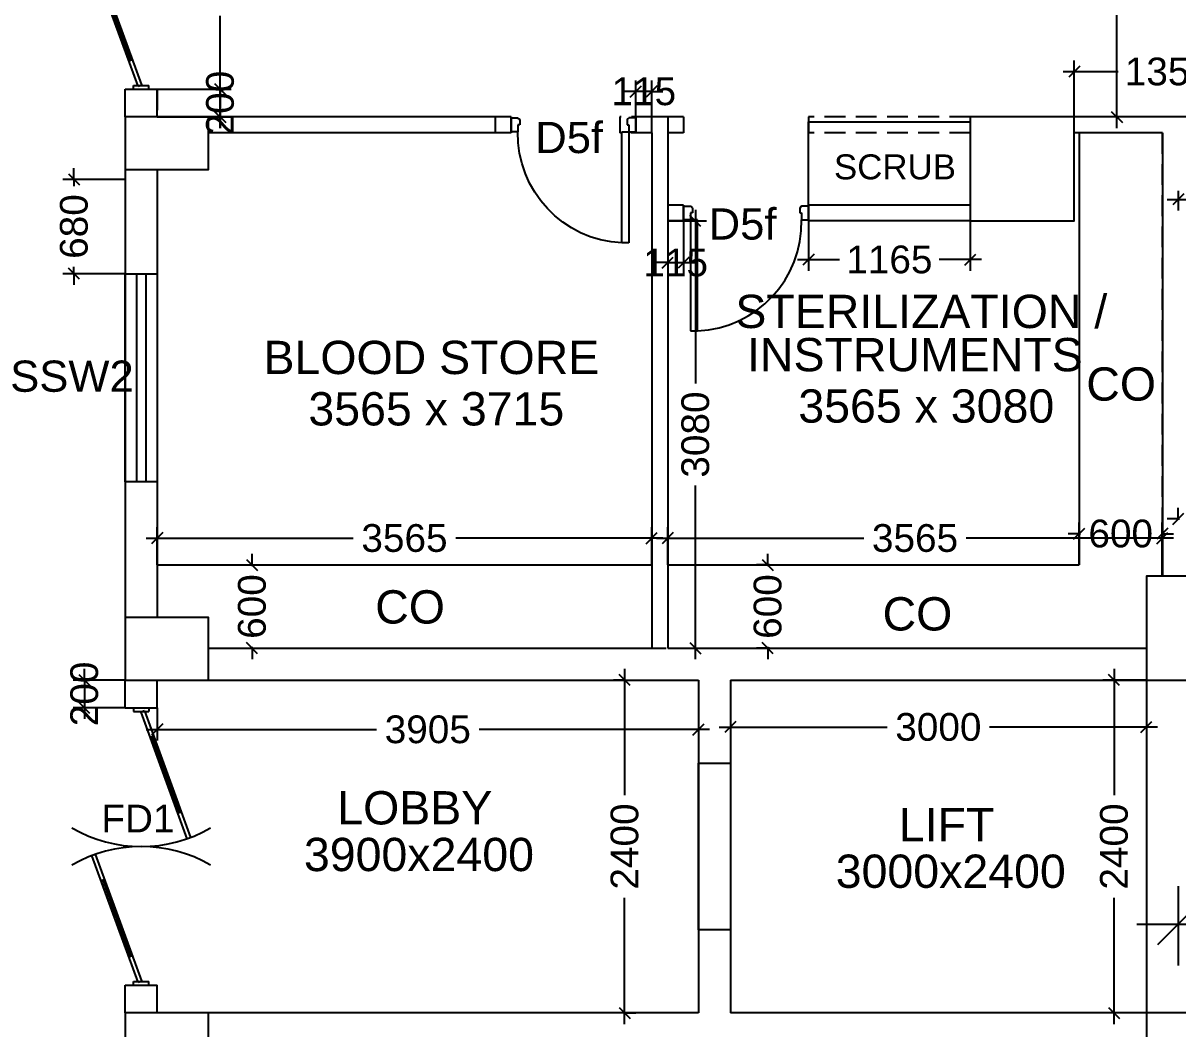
# Model space of a CAD drawing. Extents: x 6345096 to 6738923, y -6490958 to -6305885.
# Drawn here: x 6610143 to 6618471, y -6354056 to -6346804 of the extents above; entities that cross this region are included whole.
import ezdxf
from ezdxf.enums import TextEntityAlignment as Align

# ---------------------------------------------------------------- set-up
doc = ezdxf.new("R2010")
doc.units = 0
doc.header["$LTSCALE"] = 600
doc.header["$MEASUREMENT"] = 0
doc.header["$PDMODE"] = 35
doc.linetypes.add('HIDDEN', pattern=[0.375, 0.25, -0.125])
doc.layers.get('0').update_dxf_attribs({"linetype": 'CONTINUOUS'})
doc.layers.get('Defpoints').update_dxf_attribs({"linetype": 'CONTINUOUS'})
for name, color, linetype in [('8', 8, 'CONTINUOUS'), ('Counter', 7, 'CONTINUOUS'), ('DIMEN', 5, 'CONTINUOUS'), ('DOOR', 32, 'CONTINUOUS'), ('Fire Door', 10, 'CONTINUOUS'), ('FURN', 32, 'CONTINUOUS'), ('HS', 251, 'CONTINUOUS'), ('joinery', 7, 'CONTINUOUS'), ('LA-column', 3, 'CONTINUOUS'), ('Room Dim', 1, 'CONTINUOUS'), ('Shleves', 7, 'CONTINUOUS'), ('TEXT', 6, 'CONTINUOUS'), ('Walls', 7, 'CONTINUOUS'), ('WIN', 151, 'CONTINUOUS'), ('Working Dim', 5, 'CONTINUOUS')]:
    doc.layers.add(name, color=color, linetype=linetype)
doc.styles.add('ari', font='arial.ttf')
doc.styles.add('ARIAL', font='arial.ttf')
doc.styles.get("Standard").update_dxf_attribs({"font": 'romans.shx'})
doc.dimstyles.new('int. dim', dxfattribs={"dimtxt": 200, "dimasz": 80, "dimexe": 80, "dimexo": 0, "dimgap": 70, "dimtad": 0, "dimdec": 0, "dimzin": 12, "dimdsep": 46, "dimtxsty": 'ari', "dimblk": 'OBLIQUE', "dimcen": 2, "dimdle": 80, "dimclrd": 256, "dimclre": 256, "dimclrt": 6, "dimadec": 0, "dimazin": 0, "dimtfac": 1, "dimtdec": 0, "dimtix": 1, "dimtmove": 2, "dimatfit": 3, "dimfxl": 1, "dimtolj": 1, "dimtzin": 0, "dimlwd": -1, "dimlwe": -1, "dimarcsym": 0})
doc.dimstyles.new('STANDARD$0', dxfattribs={"dimscale": 0, "dimtxt": 150, "dimasz": 125, "dimexe": 0.75, "dimexo": 1, "dimgap": 25, "dimtad": 1, "dimdec": 0, "dimdsep": 46, "dimtxsty": 'Standard', "dimblk1": 'DOT', "dimblk2": 'DOT', "dimsah": 1, "dimcen": 2.5, "dimclrd": 1, "dimclre": 1, "dimclrt": 3, "dimadec": 0, "dimazin": 0, "dimtfac": 1, "dimtdec": 0, "dimtmove": 0, "dimatfit": 3, "dimldrblk": 'DOT', "dimfxl": 1, "dimtolj": 1, "dimtzin": 0, "dimarcsym": 0})

# ---------------------------------------------------------------- blocks, each defined once
blk = doc.blocks.new('A$C15456D16')
at = {"layer": 'Fire Door'}
for p, q in [((978.6, 22.6), (65.1, 355.1)), ((978.6, 22.6), (65.1, 355.1)), ((978.7, 22.6), (65.1, 355.1)), ((969.1, -3.6), (55.6, 329)), ((969.1, -3.6), (55.6, 329)), ((969.2, -3.6), (55.6, 329)), ((247.8, 288.6), (238.3, 262.5)), ((247.8, 288.6), (238.3, 262.5)), ((247.8, 288.6), (238.3, 262.5)), ((791.2, 76), (243, 275.5)), ((791.2, 76), (243, 275.5)), ((791.2, 76), (243, 275.5)), ((795.9, 89.1), (786.4, 63)), ((795.9, 89.1), (786.4, 63)), ((795.9, 89.1), (786.4, 63)), ((-1000, 55.6), (-972.2, 55.6)), ((-1000, -55.6), (-1000, 55.6)), ((-1000, 55.6), (-972.2, 55.6)), ((-1000, -55.6), (-1000, 55.6)), ((-1000, 55.6), (-972.2, 55.6)), ((-1000, -55.6), (-1000, 55.6)), ((-978.6, -22.6), (-969.1, 3.6)), ((-978.6, -22.6), (-969.1, 3.6)), ((-978.6, -22.6), (-969.1, 3.6)), ((-972.2, -55.6), (-972.2, 55.6)), ((-972.2, -55.6), (-972.2, 55.6)), ((-972.2, -55.6), (-972.2, 55.6)), ((-969.1, 3.6), (-55.6, -329)), ((-969.1, 3.6), (-55.6, -329)), ((-969.1, 3.6), (-55.5, -329)), ((978.6, 22.6), (969.1, -3.6)), ((978.6, 22.6), (969.1, -3.6)), ((978.7, 22.6), (969.2, -3.6)), ((1000, 55.6), (972.2, 55.6)), ((972.2, -55.6), (972.2, 55.6)), ((1000, 55.6), (972.2, 55.6)), ((972.2, -55.6), (972.2, 55.6)), ((1000, 55.6), (972.2, 55.6)), ((972.2, -55.6), (972.2, 55.6)), ((1000, -55.6), (1000, 55.6)), ((1000, -55.6), (1000, 55.6)), ((1000, -55.6), (1000, 55.6)), ((-1000, -55.6), (-972.2, -55.6)), ((-1000, -55.6), (-972.2, -55.6)), ((-1000, -55.6), (-972.2, -55.6)), ((-978.6, -22.6), (-65.1, -355.1)), ((-978.6, -22.6), (-65.1, -355.1)), ((-978.6, -22.6), (-65, -355.1)), ((-795.9, -89.1), (-786.4, -63)), ((-795.9, -89.1), (-786.4, -63)), ((-795.9, -89.1), (-786.4, -63)), ((-791.2, -76), (-243, -275.5)), ((-791.2, -76), (-243, -275.5)), ((-791.2, -76), (-243, -275.5)), ((1000, -55.6), (972.2, -55.6)), ((1000, -55.6), (972.2, -55.6)), ((1000, -55.6), (972.2, -55.6)), ((-238.3, -262.5), (-247.8, -288.6)), ((-238.3, -262.5), (-247.8, -288.6)), ((-238.3, -262.5), (-247.8, -288.6))]:
    blk.add_line(p, q, dxfattribs=at)
at = {"layer": 'Fire Door', "extrusion": (0, 0, -1)}
for centre, major_axis, start_param, end_param in [((-1000, 0), (-1000, 0.1), 2.617886, 3.665084), ((-1000, 0), (-1000, 0.1), 2.617886, 3.665084), ((-1000, 0), (-1000, 0.1), 2.617886, 3.665084), ((1000, 0), (1000, 0.1), 2.618102, 3.665299), ((1000, 0), (1000, 0.1), 2.618102, 3.665299), ((1000, 0), (1000, 0.1), 2.618102, 3.665299)]:
    blk.add_ellipse(centre, major_axis=major_axis, ratio=1, start_param=start_param, end_param=end_param, dxfattribs=at)
blk = doc.blocks.new('1000')
at = {"layer": 'DOOR'}
for p, q in [((0, -100), (0, 0)), ((0, 0), (49.7, 0)), ((49.7, 0), (49.7, -2.2)), ((63.2, -49.5), (49.7, -49.5)), ((49.7, -49.5), (49.7, -100)), ((63.2, -13.5), (61, -13.5)), ((63.2, -13.5), (63.2, -49.5)), ((836.8, -13.5), (836.8, -49.5)), ((836.8, -13.5), (839, -13.5)), ((836.8, -49.5), (850.3, -49.5)), ((850.3, 0), (850.3, -2.2)), ((900, 0), (850.3, 0)), ((850.3, -49.5), (850.3, -100)), ((900, -100), (900, 0)), ((49.7, -100), (0, -100)), ((49.7, -100), (49.7, -900.6)), ((100.2, -100), (49.7, -100)), ((100.2, -900.6), (100.2, -100)), ((850.3, -100), (900, -100)), ((49.7, -900.6), (100.2, -900.6))]:
    blk.add_line(p, q, dxfattribs=at)
for centre, major_axis, start_param, end_param in [((49.7, -13.5), (-7.95, 7.95), 3.926991, 5.497787), ((850.3, -13.5), (7.95, 7.95), 0.785398, 2.356194)]:
    blk.add_ellipse(centre, major_axis=major_axis, ratio=1, start_param=start_param, end_param=end_param, dxfattribs=at)
at = {"layer": 'DOOR', "color": 145}
blk.add_ellipse((64.3, -115.3), major_axis=(-519.7, 589.8), ratio=1, start_param=2.464943, end_param=4.009476, dxfattribs=at)
blk = doc.blocks.new('_Oblique')
at = {"color": 0, "linetype": 'ByBlock', "lineweight": -2}
blk.add_line((-0.5, -0.5), (0.5, 0.5), dxfattribs=at)
blk = doc.blocks.new('*D978')
at = {"layer": 'Defpoints', "color": 0, "transparency": 16777216}
for p in [(6618358.4, -6350485.1), (6617758.4, -6350710.4, 5.1), (6618358.4, -6350710.4, 5.1)]:
    blk.add_point(p, dxfattribs=at)
at = {"layer": 'Working Dim', "transparency": 16777216}
for p, q in [((6617758.4, -6350710.4), (6617758.4, -6350405.1)), ((6618358.4, -6350710.4), (6618358.4, -6350405.1)), ((6617758.4, -6350485.1), (6617678.4, -6350485.1)), ((6617758.4, -6350485.1), (6617767.3, -6350485.1)), ((6618358.4, -6350485.1), (6618349.6, -6350485.1)), ((6618358.4, -6350485.1), (6618438.4, -6350485.1))]:
    blk.add_line(p, q, dxfattribs=at)
at = {"layer": 'Working Dim', "transparency": 16777216, "xscale": 80, "yscale": 80, "zscale": 80}
blk.add_blockref('_Oblique', (6617758.4, -6350485.1), dxfattribs=at)
at = {"layer": 'Working Dim', "transparency": 16777216, "xscale": 80, "yscale": 80, "zscale": 80, "rotation": 180}
blk.add_blockref('_Oblique', (6618358.4, -6350485.1), dxfattribs=at)
at = {"layer": 'Working Dim', "color": 6, "transparency": 16777216, "insert": (6618058.4, -6350485.1), "char_height": 200, "attachment_point": 5, "style": 'ari'}
blk.add_mtext('\\A1;600', dxfattribs=at)
blk = doc.blocks.new('*D979')
at = {"layer": 'Defpoints', "color": 0, "transparency": 16777216}
for p in [(6614791.4, -6350517.6), (6614791.4, -6350710.4), (6618358.4, -6350790.5, 5.1)]:
    blk.add_point(p, dxfattribs=at)
at = {"layer": 'Working Dim', "transparency": 16777216}
for p, q in [((6614791.4, -6350710.4), (6614791.4, -6350437.6)), ((6618358.4, -6350790.5), (6618358.4, -6350437.6)), ((6614711.4, -6350517.6), (6616205.6, -6350517.6)), ((6618438.4, -6350517.6), (6616944.3, -6350517.6))]:
    blk.add_line(p, q, dxfattribs=at)
at = {"layer": 'Working Dim', "transparency": 16777216, "xscale": 80, "yscale": 80, "zscale": 80, "rotation": 180}
blk.add_blockref('_Oblique', (6614791.4, -6350517.6), dxfattribs=at)
at = {"layer": 'Working Dim', "transparency": 16777216, "xscale": 80, "yscale": 80, "zscale": 80}
blk.add_blockref('_Oblique', (6618358.4, -6350517.6), dxfattribs=at)
at = {"layer": 'Working Dim', "color": 6, "transparency": 16777216, "insert": (6616574.9, -6350517.6), "char_height": 200, "attachment_point": 5, "style": 'ari'}
blk.add_mtext('\\A1;3565', dxfattribs=at)
blk = doc.blocks.new('*D980')
at = {"layer": 'Defpoints', "color": 0, "transparency": 16777216}
for p in [(6614791.4, -6348230.5, 5.1), (6614791.4, -6351310.4, -2.3), (6614991.2, -6351310.4)]:
    blk.add_point(p, dxfattribs=at)
at = {"layer": 'Working Dim', "transparency": 16777216}
for p, q in [((6614991.2, -6348150.5), (6614991.2, -6349402.3)), ((6614791.4, -6348230.5), (6615071.2, -6348230.5)), ((6614991.2, -6351390.4), (6614991.2, -6350138.7)), ((6614791.4, -6351310.4), (6615071.2, -6351310.4))]:
    blk.add_line(p, q, dxfattribs=at)
at = {"layer": 'Working Dim', "transparency": 16777216, "xscale": 80, "yscale": 80, "zscale": 80}
for p, rotation in [((6614991.2, -6348230.5), 90), ((6614991.2, -6351310.4), 270)]:
    blk.add_blockref('_Oblique', p, dxfattribs=dict(at, rotation=rotation))
at = {"layer": 'Working Dim', "color": 6, "transparency": 16777216, "insert": (6614991.2, -6349770.5), "char_height": 200, "attachment_point": 5, "rotation": 90, "style": 'ari'}
blk.add_mtext('\\A1;3080', dxfattribs=at)
blk = doc.blocks.new('*D981')
at = {"layer": 'Defpoints', "color": 0, "transparency": 16777216}
for p in [(6614791.4, -6348230.5, 5.1), (6614906.4, -6348230.5), (6614906.4, -6348530.9)]:
    blk.add_point(p, dxfattribs=at)
at = {"layer": 'Working Dim', "transparency": 16777216}
for p, q in [((6614791.4, -6348230.5), (6614791.4, -6348610.9)), ((6614906.4, -6348230.5), (6614906.4, -6348610.9)), ((6614791.4, -6348530.9), (6614711.4, -6348530.9)), ((6614791.4, -6348530.9), (6614906.4, -6348530.9)), ((6614906.4, -6348530.9), (6614986.4, -6348530.9))]:
    blk.add_line(p, q, dxfattribs=at)
at = {"layer": 'Working Dim', "transparency": 16777216, "xscale": 80, "yscale": 80, "zscale": 80}
blk.add_blockref('_Oblique', (6614791.4, -6348530.9), dxfattribs=at)
at = {"layer": 'Working Dim', "transparency": 16777216, "xscale": 80, "yscale": 80, "zscale": 80, "rotation": 180}
blk.add_blockref('_Oblique', (6614906.4, -6348530.9), dxfattribs=at)
at = {"layer": 'Working Dim', "color": 6, "transparency": 16777216, "insert": (6614848.9, -6348530.9), "char_height": 200, "attachment_point": 5, "style": 'ari'}
blk.add_mtext('\\A1;115', dxfattribs=at)
blk = doc.blocks.new('*D982')
at = {"layer": 'Defpoints', "color": 0, "transparency": 16777216}
for p in [(6611640.5, -6350710.4, 5.1), (6611640.5, -6351310.4, 5.1), (6611793.6, -6351310.4)]:
    blk.add_point(p, dxfattribs=at)
at = {"layer": 'Working Dim', "transparency": 16777216}
for p, q in [((6611793.6, -6350710.4), (6611793.6, -6350630.4)), ((6611640.5, -6350710.4), (6611873.6, -6350710.4)), ((6611793.6, -6350710.4), (6611793.6, -6350719.3)), ((6611640.5, -6351310.4), (6611873.6, -6351310.4)), ((6611793.6, -6351310.4), (6611793.6, -6351301.6)), ((6611793.6, -6351310.4), (6611793.6, -6351390.4))]:
    blk.add_line(p, q, dxfattribs=at)
at = {"layer": 'Working Dim', "transparency": 16777216, "xscale": 80, "yscale": 80, "zscale": 80}
for p, rotation in [((6611793.6, -6350710.4), 270), ((6611793.6, -6351310.4), 90)]:
    blk.add_blockref('_Oblique', p, dxfattribs=dict(at, rotation=rotation))
at = {"layer": 'Working Dim', "color": 6, "transparency": 16777216, "insert": (6611793.6, -6351010.4), "char_height": 200, "attachment_point": 5, "rotation": 90, "style": 'ari'}
blk.add_mtext('\\A1;600', dxfattribs=at)
blk = doc.blocks.new('*D983')
at = {"layer": 'Defpoints', "color": 0, "transparency": 16777216}
for p in [(6611109.4, -6350517.6), (6611109.4, -6350710.4, 5.1), (6614676.4, -6350710.4, 5.1)]:
    blk.add_point(p, dxfattribs=at)
at = {"layer": 'Working Dim', "transparency": 16777216}
for p, q in [((6611109.4, -6350710.4), (6611109.4, -6350437.6)), ((6614676.4, -6350710.4), (6614676.4, -6350437.6)), ((6611029.4, -6350517.6), (6612523.6, -6350517.6)), ((6614756.4, -6350517.6), (6613262.3, -6350517.6))]:
    blk.add_line(p, q, dxfattribs=at)
at = {"layer": 'Working Dim', "transparency": 16777216, "xscale": 80, "yscale": 80, "zscale": 80, "rotation": 180}
blk.add_blockref('_Oblique', (6611109.4, -6350517.6), dxfattribs=at)
at = {"layer": 'Working Dim', "transparency": 16777216, "xscale": 80, "yscale": 80, "zscale": 80}
blk.add_blockref('_Oblique', (6614676.4, -6350517.6), dxfattribs=at)
at = {"layer": 'Working Dim', "color": 6, "transparency": 16777216, "insert": (6612892.9, -6350517.6), "char_height": 200, "attachment_point": 5, "style": 'ari'}
blk.add_mtext('\\A1;3565', dxfattribs=at)
blk = doc.blocks.new('*D984')
at = {"layer": 'Defpoints', "color": 0, "transparency": 16777216}
for p in [(6614561.4, -6347297), (6614561.4, -6347595.4, 5.1), (6614676.4, -6347595.4, 5.1)]:
    blk.add_point(p, dxfattribs=at)
at = {"layer": 'Working Dim', "transparency": 16777216}
for p, q in [((6614561.4, -6347595.4), (6614561.4, -6347217)), ((6614676.4, -6347595.4), (6614676.4, -6347217)), ((6614561.4, -6347297), (6614481.4, -6347297)), ((6614676.4, -6347297), (6614561.4, -6347297)), ((6614676.4, -6347297), (6614756.4, -6347297))]:
    blk.add_line(p, q, dxfattribs=at)
at = {"layer": 'Working Dim', "transparency": 16777216, "xscale": 80, "yscale": 80, "zscale": 80}
blk.add_blockref('_Oblique', (6614561.4, -6347297), dxfattribs=at)
at = {"layer": 'Working Dim', "transparency": 16777216, "xscale": 80, "yscale": 80, "zscale": 80, "rotation": 180}
blk.add_blockref('_Oblique', (6614676.4, -6347297), dxfattribs=at)
at = {"layer": 'Working Dim', "color": 6, "transparency": 16777216, "insert": (6614618.9, -6347297), "char_height": 200, "attachment_point": 5, "style": 'ari'}
blk.add_mtext('\\A1;115', dxfattribs=at)
blk = doc.blocks.new('*D985')
at = {"layer": 'Defpoints', "color": 0, "transparency": 16777216}
for p in [(6611109.4, -6347280.4, 5.1), (6611109.4, -6347480.5, 5.1), (6611563.6, -6347480.5)]:
    blk.add_point(p, dxfattribs=at)
at = {"layer": 'Working Dim', "transparency": 16777216}
for p, q in [((6611563.6, -6347280.4), (6611563.6, -6347200.4)), ((6611109.4, -6347280.4), (6611643.6, -6347280.4)), ((6611563.6, -6347280.4), (6611563.6, -6347480.5)), ((6611109.4, -6347480.5), (6611643.6, -6347480.5)), ((6611563.6, -6347480.5), (6611563.6, -6347560.5))]:
    blk.add_line(p, q, dxfattribs=at)
at = {"layer": 'Working Dim', "transparency": 16777216, "xscale": 80, "yscale": 80, "zscale": 80}
for p, rotation in [((6611563.6, -6347280.4), 270), ((6611563.6, -6347480.5), 90)]:
    blk.add_blockref('_Oblique', p, dxfattribs=dict(at, rotation=rotation))
at = {"layer": 'Working Dim', "color": 6, "transparency": 16777216, "insert": (6611563.6, -6347380.5), "char_height": 200, "attachment_point": 5, "rotation": 90, "style": 'ari'}
blk.add_mtext('\\A1;200', dxfattribs=at)
blk = doc.blocks.new('*D986')
at = {"layer": 'Defpoints', "color": 0, "transparency": 16777216}
for p in [(6611109.4, -6345280.4, 5.1), (6611563.6, -6345280.4), (6611109.4, -6347480.5, 5.1)]:
    blk.add_point(p, dxfattribs=at)
at = {"layer": 'Working Dim', "transparency": 16777216}
for p, q in [((6611563.6, -6345200.4), (6611563.6, -6346010.5)), ((6611109.4, -6345280.4), (6611643.6, -6345280.4)), ((6611563.6, -6347560.5), (6611563.6, -6346750.5)), ((6611109.4, -6347480.5), (6611643.6, -6347480.5))]:
    blk.add_line(p, q, dxfattribs=at)
at = {"layer": 'Working Dim', "transparency": 16777216, "xscale": 80, "yscale": 80, "zscale": 80}
for p, rotation in [((6611563.6, -6345280.4), 90), ((6611563.6, -6347480.5), 270)]:
    blk.add_blockref('_Oblique', p, dxfattribs=dict(at, rotation=rotation))
at = {"layer": 'Working Dim', "color": 6, "transparency": 16777216, "insert": (6611563.6, -6346380.5), "char_height": 200, "attachment_point": 5, "rotation": 90, "style": 'ari'}
blk.add_mtext('\\A1;2200', dxfattribs=at)
blk = doc.blocks.new('*D988')
at = {"layer": 'Defpoints', "color": 0, "transparency": 16777216}
for p in [(6618030.6, -6345080.4, 5.1), (6618030.5, -6347480.4, 5.1), (6618030.5, -6347480.4)]:
    blk.add_point(p, dxfattribs=at)
at = {"layer": 'Working Dim', "transparency": 16777216}
for p, q in [((6618030.5, -6345000.4), (6618030.5, -6345910.4)), ((6618030.6, -6345080.4), (6617950.5, -6345080.4)), ((6618030.5, -6347560.4), (6618030.5, -6346650.4)), ((6618030.5, -6347480.4), (6617950.5, -6347480.4))]:
    blk.add_line(p, q, dxfattribs=at)
at = {"layer": 'Working Dim', "transparency": 16777216, "xscale": 80, "yscale": 80, "zscale": 80}
for p, rotation in [((6618030.5, -6345080.4), 90), ((6618030.5, -6347480.4), 270)]:
    blk.add_blockref('_Oblique', p, dxfattribs=dict(at, rotation=rotation))
at = {"layer": 'Working Dim', "color": 6, "transparency": 16777216, "insert": (6618030.5, -6346280.4), "char_height": 200, "attachment_point": 5, "rotation": 90, "style": 'ari'}
blk.add_mtext('\\A1;2400', dxfattribs=at)
blk = doc.blocks.new('*D1155')
at = {"layer": 'Defpoints', "color": 0, "transparency": 16777216}
for p in [(6610509.6, -6347930.5), (6610879.4, -6347930.5, 1), (6610879.4, -6348610.5)]:
    blk.add_point(p, dxfattribs=at)
at = {"layer": 'Working Dim', "transparency": 16777216}
for p, q in [((6610509.6, -6347930.5), (6610509.6, -6347850.5)), ((6610879.4, -6347930.5), (6610429.6, -6347930.5)), ((6610509.6, -6347930.5), (6610509.6, -6347979.4)), ((6610879.4, -6348610.5), (6610429.6, -6348610.5)), ((6610509.6, -6348610.5), (6610509.6, -6348561.7)), ((6610509.6, -6348610.5), (6610509.6, -6348690.5))]:
    blk.add_line(p, q, dxfattribs=at)
at = {"layer": 'Working Dim', "transparency": 16777216, "xscale": 80, "yscale": 80, "zscale": 80}
for p, rotation in [((6610509.6, -6347930.5), 270), ((6610509.6, -6348610.5), 90)]:
    blk.add_blockref('_Oblique', p, dxfattribs=dict(at, rotation=rotation))
at = {"layer": 'Working Dim', "color": 6, "transparency": 16777216, "insert": (6610509.6, -6348270.5), "char_height": 200, "attachment_point": 5, "rotation": 90, "style": 'ari'}
blk.add_mtext('\\A1;680', dxfattribs=at)
blk = doc.blocks.new('*D1156')
at = {"layer": 'Defpoints', "color": 0, "transparency": 16777216}
for p in [(6618473.4, -6350382.1, 5.1), (6619073.4, -6350377.7), (6619073.4, -6350382.1, 5.1)]:
    blk.add_point(p, dxfattribs=at)
at = {"layer": 'Working Dim', "transparency": 16777216}
for p, q in [((6618473.4, -6350382.1), (6618473.4, -6350297.7)), ((6619073.4, -6350382.1), (6619073.4, -6350297.7)), ((6618473.4, -6350377.7), (6618393.4, -6350377.7)), ((6618473.4, -6350377.7), (6618482.3, -6350377.7)), ((6619073.4, -6350377.7), (6619064.6, -6350377.7)), ((6619073.4, -6350377.7), (6619153.4, -6350377.7))]:
    blk.add_line(p, q, dxfattribs=at)
at = {"layer": 'Working Dim', "transparency": 16777216, "xscale": 80, "yscale": 80, "zscale": 80}
blk.add_blockref('_Oblique', (6618473.4, -6350377.7), dxfattribs=at)
at = {"layer": 'Working Dim', "transparency": 16777216, "xscale": 80, "yscale": 80, "zscale": 80, "rotation": 180}
blk.add_blockref('_Oblique', (6619073.4, -6350377.7), dxfattribs=at)
at = {"layer": 'Working Dim', "color": 6, "transparency": 16777216, "insert": (6618773.4, -6350377.7), "char_height": 200, "attachment_point": 5, "style": 'ari'}
blk.add_mtext('\\A1;600', dxfattribs=at)
blk = doc.blocks.new('*D1168')
at = {"layer": 'Defpoints', "color": 0, "transparency": 16777216}
for p in [(6615243.3, -6351540.5, 5.1), (6618243.4, -6351540.5, 5.1), (6618243.4, -6351879.6)]:
    blk.add_point(p, dxfattribs=at)
at = {"layer": 'Working Dim', "transparency": 16777216}
for p, q in [((6615243.3, -6351540.5), (6615243.3, -6351959.6)), ((6618243.4, -6351540.5), (6618243.4, -6351959.6)), ((6615163.3, -6351879.6), (6616375.1, -6351879.6)), ((6618323.4, -6351879.6), (6617111.5, -6351879.6))]:
    blk.add_line(p, q, dxfattribs=at)
at = {"layer": 'Working Dim', "transparency": 16777216, "xscale": 80, "yscale": 80, "zscale": 80, "rotation": 180}
blk.add_blockref('_Oblique', (6615243.3, -6351879.6), dxfattribs=at)
at = {"layer": 'Working Dim', "transparency": 16777216, "xscale": 80, "yscale": 80, "zscale": 80}
blk.add_blockref('_Oblique', (6618243.4, -6351879.6), dxfattribs=at)
at = {"layer": 'Working Dim', "color": 6, "transparency": 16777216, "insert": (6616743.3, -6351879.6), "char_height": 200, "attachment_point": 5, "style": 'ari'}
blk.add_mtext('\\A1;3000', dxfattribs=at)
blk = doc.blocks.new('*D1169')
at = {"layer": 'Defpoints', "color": 0, "transparency": 16777216}
for p in [(6618243.4, -6351540.5, 14.8), (6618010.3, -6353940.5), (6618243.4, -6353940.5, 14.8)]:
    blk.add_point(p, dxfattribs=at)
at = {"layer": 'Working Dim', "transparency": 16777216}
for p, q in [((6618243.4, -6351540.5), (6617930.3, -6351540.5)), ((6618010.3, -6351460.5), (6618010.3, -6352370.5)), ((6618010.3, -6354020.5), (6618010.3, -6353110.5)), ((6618243.4, -6353940.5), (6617930.3, -6353940.5))]:
    blk.add_line(p, q, dxfattribs=at)
at = {"layer": 'Working Dim', "transparency": 16777216, "xscale": 80, "yscale": 80, "zscale": 80}
for p, rotation in [((6618010.3, -6351540.5), 90), ((6618010.3, -6353940.5), 270)]:
    blk.add_blockref('_Oblique', p, dxfattribs=dict(at, rotation=rotation))
at = {"layer": 'Working Dim', "color": 6, "transparency": 16777216, "insert": (6618010.3, -6352740.5), "char_height": 200, "attachment_point": 5, "rotation": 90, "style": 'ari'}
blk.add_mtext('\\A1;2400', dxfattribs=at)
blk = doc.blocks.new('*D1170')
at = {"layer": 'Defpoints', "color": 0, "transparency": 16777216}
for p in [(6611109.3, -6351740.5, 5.1), (6615013.3, -6351740.5, 5.1), (6615013.3, -6351896.9)]:
    blk.add_point(p, dxfattribs=at)
at = {"layer": 'Working Dim', "transparency": 16777216}
for p, q in [((6611109.3, -6351740.5), (6611109.3, -6351976.9)), ((6615013.3, -6351740.5), (6615013.3, -6351976.9)), ((6611029.3, -6351896.9), (6612691.9, -6351896.9)), ((6615093.3, -6351896.9), (6613430.6, -6351896.9))]:
    blk.add_line(p, q, dxfattribs=at)
at = {"layer": 'Working Dim', "transparency": 16777216, "xscale": 80, "yscale": 80, "zscale": 80, "rotation": 180}
blk.add_blockref('_Oblique', (6611109.3, -6351896.9), dxfattribs=at)
at = {"layer": 'Working Dim', "transparency": 16777216, "xscale": 80, "yscale": 80, "zscale": 80}
blk.add_blockref('_Oblique', (6615013.3, -6351896.9), dxfattribs=at)
at = {"layer": 'Working Dim', "color": 6, "transparency": 16777216, "insert": (6613061.3, -6351896.9), "char_height": 200, "attachment_point": 5, "style": 'ari'}
blk.add_mtext('\\A1;3905', dxfattribs=at)
blk = doc.blocks.new('*D1171')
at = {"layer": 'Defpoints', "color": 0, "transparency": 16777216}
for p in [(6614480.8, -6351540.5, 5.1), (6614480.8, -6351540.5), (6614480.8, -6353940.5, 4.1)]:
    blk.add_point(p, dxfattribs=at)
at = {"layer": 'Working Dim', "transparency": 16777216}
for p, q in [((6614480.8, -6351540.5), (6614400.8, -6351540.5)), ((6614480.8, -6351460.5), (6614480.8, -6352370.5)), ((6614480.8, -6354020.5), (6614480.8, -6353110.5)), ((6614480.8, -6353940.5), (6614560.8, -6353940.5))]:
    blk.add_line(p, q, dxfattribs=at)
at = {"layer": 'Working Dim', "transparency": 16777216, "xscale": 80, "yscale": 80, "zscale": 80}
for p, rotation in [((6614480.8, -6351540.5), 90), ((6614480.8, -6353940.5), 270)]:
    blk.add_blockref('_Oblique', p, dxfattribs=dict(at, rotation=rotation))
at = {"layer": 'Working Dim', "color": 6, "transparency": 16777216, "insert": (6614480.8, -6352740.5), "char_height": 200, "attachment_point": 5, "rotation": 90, "style": 'ari'}
blk.add_mtext('\\A1;2400', dxfattribs=at)
blk = doc.blocks.new('*D1172')
at = {"layer": 'Defpoints', "color": 0, "transparency": 16777216}
for p in [(6610879.4, -6351540.5, 5.1), (6610584.5, -6351740.5), (6610879.4, -6351740.5, 5.1)]:
    blk.add_point(p, dxfattribs=at)
at = {"layer": 'Working Dim', "transparency": 16777216}
for p, q in [((6610879.4, -6351540.5), (6610504.5, -6351540.5)), ((6610584.5, -6351540.5), (6610584.5, -6351460.5)), ((6610584.5, -6351540.5), (6610584.5, -6351740.5)), ((6610879.4, -6351740.5), (6610504.5, -6351740.5)), ((6610584.5, -6351740.5), (6610584.5, -6351820.5))]:
    blk.add_line(p, q, dxfattribs=at)
at = {"layer": 'Working Dim', "transparency": 16777216, "xscale": 80, "yscale": 80, "zscale": 80}
for p, rotation in [((6610584.5, -6351540.5), 270), ((6610584.5, -6351740.5), 90)]:
    blk.add_blockref('_Oblique', p, dxfattribs=dict(at, rotation=rotation))
at = {"layer": 'Working Dim', "color": 6, "transparency": 16777216, "insert": (6610584.5, -6351640.5), "char_height": 200, "attachment_point": 5, "rotation": 90, "style": 'ari'}
blk.add_mtext('\\A1;200', dxfattribs=at)
blk = doc.blocks.new('*D1287')
at = {"layer": 'Defpoints', "color": 0, "transparency": 16777216}
for p in [(6618473.4, -6353026.1), (6635691.9, -6352960.9), (6635691.9, -6353299.4)]:
    blk.add_point(p, dxfattribs=at)
at = {"layer": 'DIMEN', "color": 8, "transparency": 16777216}
for p, q in [((6618473.4, -6353026.1), (6618473.4, -6353599.4)), ((6635691.9, -6352960.9), (6635691.9, -6353599.4)), ((6618173.4, -6353299.4), (6625977.3, -6353299.4)), ((6635991.9, -6353299.4), (6628188.1, -6353299.4))]:
    blk.add_line(p, q, dxfattribs=at)
at = {"layer": 'DIMEN', "color": 8, "transparency": 16777216, "xscale": 300, "yscale": 300, "zscale": 300, "rotation": 180}
blk.add_blockref('_Oblique', (6618473.4, -6353299.4), dxfattribs=at)
at = {"layer": 'DIMEN', "color": 8, "transparency": 16777216, "xscale": 300, "yscale": 300, "zscale": 300}
blk.add_blockref('_Oblique', (6635691.9, -6353299.4), dxfattribs=at)
at = {"layer": 'DIMEN', "color": 7, "transparency": 16777216, "insert": (6627082.7, -6353299.4), "char_height": 500, "attachment_point": 5, "style": 'ari'}
blk.add_mtext('\\A1;17.22m', dxfattribs=at)
blk = doc.blocks.new('*D1400')
at = {"layer": 'Defpoints', "color": 0, "transparency": 16777216}
for p in [(6619073.4, -6347153.9), (6617723.4, -6347480.4), (6619073.4, -6347480.4, 5.1)]:
    blk.add_point(p, dxfattribs=at)
at = {"layer": 'Working Dim', "transparency": 16777216}
for p, q in [((6617723.4, -6347480.4), (6617723.4, -6347073.9)), ((6619073.4, -6347480.4), (6619073.4, -6347073.9)), ((6617643.4, -6347153.9), (6618039.6, -6347153.9)), ((6619153.4, -6347153.9), (6618757.3, -6347153.9))]:
    blk.add_line(p, q, dxfattribs=at)
at = {"layer": 'Working Dim', "transparency": 16777216, "xscale": 80, "yscale": 80, "zscale": 80, "rotation": 180}
blk.add_blockref('_Oblique', (6617723.4, -6347153.9), dxfattribs=at)
at = {"layer": 'Working Dim', "transparency": 16777216, "xscale": 80, "yscale": 80, "zscale": 80}
blk.add_blockref('_Oblique', (6619073.4, -6347153.9), dxfattribs=at)
at = {"layer": 'Working Dim', "color": 6, "transparency": 16777216, "insert": (6618398.4, -6347153.9), "char_height": 200, "attachment_point": 5, "style": 'ari'}
blk.add_mtext('\\A1;1350', dxfattribs=at)
blk = doc.blocks.new('*D2013')
at = {"layer": 'Defpoints', "color": 0, "transparency": 16777216}
for p in [(6618473.4, -6348012.6), (6621386.4, -6348012.6), (6621386.4, -6348075.1)]:
    blk.add_point(p, dxfattribs=at)
at = {"layer": 'Working Dim', "transparency": 16777216}
for p, q in [((6618473.4, -6348012.6), (6618473.4, -6348155.1)), ((6621386.4, -6348012.6), (6621386.4, -6348155.1)), ((6618393.4, -6348075.1), (6619559.5, -6348075.1)), ((6621466.4, -6348075.1), (6620300.2, -6348075.1))]:
    blk.add_line(p, q, dxfattribs=at)
at = {"layer": 'Working Dim', "transparency": 16777216, "xscale": 80, "yscale": 80, "zscale": 80, "rotation": 180}
blk.add_blockref('_Oblique', (6618473.4, -6348075.1), dxfattribs=at)
at = {"layer": 'Working Dim', "transparency": 16777216, "xscale": 80, "yscale": 80, "zscale": 80}
blk.add_blockref('_Oblique', (6621386.4, -6348075.1), dxfattribs=at)
at = {"layer": 'Working Dim', "color": 6, "transparency": 16777216, "insert": (6619929.9, -6348075.1), "char_height": 200, "attachment_point": 5, "style": 'ari'}
blk.add_mtext('\\A1;2913', dxfattribs=at)
blk = doc.blocks.new('*D2025')
at = {"layer": 'Defpoints', "color": 0, "transparency": 16777216}
for p in [(6615806.4, -6348230.6), (6616973.5, -6348230.6), (6615806.4, -6348509)]:
    blk.add_point(p, dxfattribs=at)
at = {"layer": 'Working Dim', "transparency": 16777216}
for p, q in [((6615806.4, -6348230.6), (6615806.4, -6348589)), ((6616973.5, -6348230.6), (6616973.5, -6348589)), ((6615726.4, -6348509), (6616030, -6348509)), ((6617053.5, -6348509), (6616750, -6348509))]:
    blk.add_line(p, q, dxfattribs=at)
at = {"layer": 'Working Dim', "transparency": 16777216, "xscale": 80, "yscale": 80, "zscale": 80, "rotation": 180}
blk.add_blockref('_Oblique', (6615806.4, -6348509), dxfattribs=at)
at = {"layer": 'Working Dim', "transparency": 16777216, "xscale": 80, "yscale": 80, "zscale": 80}
blk.add_blockref('_Oblique', (6616973.5, -6348509), dxfattribs=at)
at = {"layer": 'Working Dim', "color": 6, "transparency": 16777216, "insert": (6616390, -6348509), "char_height": 200, "attachment_point": 5, "style": 'ari'}
blk.add_mtext('\\A1;1165', dxfattribs=at)
blk = doc.blocks.new('*D2073')
at = {"layer": 'Defpoints', "color": 0, "transparency": 16777216}
for p in [(6615512.7, -6350710.4), (6615525.5, -6350710.4), (6615525.5, -6351310.4)]:
    blk.add_point(p, dxfattribs=at)
at = {"layer": 'Working Dim', "transparency": 16777216}
for p, q in [((6615512.7, -6350710.4), (6615512.7, -6350630.4)), ((6615525.5, -6350710.4), (6615432.7, -6350710.4)), ((6615512.7, -6350710.4), (6615512.7, -6350719.3)), ((6615525.5, -6351310.4), (6615432.7, -6351310.4)), ((6615512.7, -6351310.4), (6615512.7, -6351301.6)), ((6615512.7, -6351310.4), (6615512.7, -6351390.4))]:
    blk.add_line(p, q, dxfattribs=at)
at = {"layer": 'Working Dim', "transparency": 16777216, "xscale": 80, "yscale": 80, "zscale": 80}
for p, rotation in [((6615512.7, -6350710.4), 270), ((6615512.7, -6351310.4), 90)]:
    blk.add_blockref('_Oblique', p, dxfattribs=dict(at, rotation=rotation))
at = {"layer": 'Working Dim', "color": 6, "transparency": 16777216, "insert": (6615512.7, -6351010.4), "char_height": 200, "attachment_point": 5, "rotation": 90, "style": 'ari'}
blk.add_mtext('\\A1;600', dxfattribs=at)
blk = doc.blocks.new('A$C2CD672AE')
at = {"layer": 'Walls', "color": 8, "linetype": 'HIDDEN'}
for p, q in [((83227, 108943.3), (81159.9, 108943.3)), ((83227, 108943.3), (83227, 108828.4)), ((84587, 108943.4), (84127, 108943.4)), ((84127, 108943.4), (84127, 108828.4)), ((84587, 108943.4), (84587, 108828.4)), ((86654, 108943.4), (85487, 108943.4)), ((85487, 108943.4), (85487, 108828.4)), ((90354.3, 108943.3), (87404, 108943.4)), ((83227, 108828.4), (81159.9, 108828.4)), ((84357, 108828.4), (84127, 108828.4)), ((84357, 108828.4), (84357, 105113.4)), ((84472, 108828.4), (84472, 105113.4)), ((84587, 108828.4), (84472, 108828.4)), ((86654, 108828.4), (85487, 108828.4)), ((88039.1, 108828.4), (87404.1, 108828.4)), ((88039, 108828.5), (88039, 105633.4)), ((80559.9, 108563.3), (80559.9, 105333.3)), ((80789.9, 108563.3), (80789.9, 105333.3)), ((81159.9, 105113.4), (87924, 105113.4)), ((80559.9, 104683.4), (80559.9, 104883.4)), ((80789.9, 104683.4), (80789.9, 104883.4)), ((81159.9, 104883.4), (84693.9, 104883.4)), ((84693.9, 104883.4), (84693.9, 102483.4)), ((84923.9, 104883.4), (87924, 104883.4)), ((84923.9, 104883.4), (84923.9, 102483.4)), ((87924, 104883.4), (87924, 102483.4)), ((80559.9, 104683.4), (80789.9, 104683.4)), ((80559.9, 102683.4), (80789.9, 102683.4)), ((80789.9, 102483.4), (80789.9, 102683.4)), ((84693.9, 102483.4), (81160, 102483.4, -8.7)), ((87924, 102483.4), (84923.9, 102483.4))]:
    blk.add_line(p, q, dxfattribs=at)
blk.add_lwpolyline([(80559.9, 108943.3), (80559.9, 109143.3), (80789.9, 109143.3), (80789.9, 108943.3)], dxfattribs=at)
at = {"layer": 'Walls', "color": 8, "linetype": 'HIDDEN', "flags": 128}
for points in [[(80559.9, 104683.4), (80559.9, 104883.4)], [(80789.9, 104683.4), (80789.9, 104883.4)], [(80559.9, 102483.3), (80559.9, 102683.4)], [(80789.9, 102483.4), (80789.9, 102683.4)]]:
    blk.add_lwpolyline(points, dxfattribs=at)

msp = doc.modelspace()

# ---------------------------------------------------------------- linework, layer by layer
at = {"layer": 'Counter', "linetype": 'Continuous'}
for p, q in [((6617758.441, -6347595.444, -12.768), (6617758.441, -6350710.431, -12.768)), ((6611109.441, -6350710.431, -12.768), (6614676.441, -6350710.431, -12.768)), ((6614791.441, -6350710.431, -12.768), (6617758.441, -6350710.431, -12.768))]:
    msp.add_line(p, q, dxfattribs=at)
at = {"layer": 'DOOR', "linetype": 'Continuous', "elevation": -9.817}
msp.add_lwpolyline([(6615243.441, -6352140.49), (6615243.441, -6353340.49), (6615013.441, -6353340.49), (6615013.441, -6352140.49)], close=True, dxfattribs=at)
at = {"layer": 'FURN', "elevation": -10.486}
msp.add_lwpolyline([(6615806.438, -6348115.558), (6615806.438, -6347515.558), (6616973.531, -6347515.558)], dxfattribs=at)
at = {"layer": 'LA-column', "color": 2}
for points, elevation in [([(6610879.353, -6347860.547), (6611479.353, -6347860.547), (6611479.353, -6347480.547), (6610879.353, -6347480.547)], -12.768), ([(6616973.353, -6348230.477), (6617723.353, -6348230.477), (6617723.353, -6347480.477), (6616973.353, -6347480.477)], 11176.851), ([(6618243.353, -6351540.579), (6618993.353, -6351540.579), (6618993.353, -6350790.579), (6618243.353, -6350790.579)], 5.131), ([(6610879.353, -6351540.537), (6611479.353, -6351540.537), (6611479.353, -6351090.537), (6610879.353, -6351090.537)], 5.131), ([(6610879.353, -6354540.538), (6611479.353, -6354540.538), (6611479.353, -6353940.538), (6610879.353, -6353940.538)], -8.668), ([(6618243.353, -6354540.569), (6618843.353, -6354540.569), (6618843.353, -6353940.569), (6618243.353, -6353940.569)], 5.131)]:
    msp.add_lwpolyline(points, close=True, dxfattribs=dict(at, elevation=elevation))
at = {"layer": 'Shleves'}
msp.add_line((6611109.441, -6350710.431, -12.768), (6614676.441, -6350710.431, -12.768), dxfattribs=at)
at = {"layer": 'Walls', "linetype": 'Continuous'}
for p, q in [((6610879.441, -6347280.431, -12.768), (6611109.441, -6347280.431, -12.768)), ((6610879.441, -6347480.547, -12.768), (6610879.441, -6347280.431, -12.768)), ((6611109.441, -6347480.547, -12.768), (6611109.441, -6347280.431, -12.768)), ((6613661.443, -6347480.502, -12.768), (6611479.441, -6347480.549, -12.768)), ((6613661.443, -6347480.502, -12.768), (6613661.443, -6347595.431, -12.768)), ((6614791.441, -6347480.478, -12.768), (6614561.443, -6347480.483, -12.768)), ((6614561.443, -6347480.483, -12.768), (6614561.443, -6347595.431, -12.768)), ((6614791.441, -6347480.478, -12.768), (6614791.441, -6351310.431, -12.768)), ((6620371.36, -6347480.485, -12.768), (6617723.441, -6347480.431, -12.768)), ((6613661.443, -6347595.431, -12.768), (6611479.441, -6347595.431, -12.768)), ((6614676.441, -6347595.431, -12.768), (6614561.443, -6347595.431, -12.768)), ((6614676.441, -6347595.431, -12.768), (6614676.441, -6351310.431, -12.768)), ((6618358.441, -6347595.444, -12.768), (6617723.441, -6347595.431, -12.768)), ((6618358.441, -6347595.444, -12.768), (6618358.441, -6350790.535, -12.768)), ((6610879.441, -6347930.493, -12.768), (6610879.535, -6351090.537, -10.372)), ((6611109.441, -6347930.493, -12.768), (6611109.441, -6351090.537, -12.768)), ((6614906.436, -6348115.553, -10.486), (6614791.438, -6348115.553, -10.486)), ((6614906.438, -6348115.577, -10.486), (6614906.438, -6348230.533, -10.486)), ((6616973.531, -6348115.533, -10.486), (6615806.438, -6348115.558, -10.486)), ((6615806.438, -6348115.558, -10.486), (6615806.438, -6348230.533, -10.486)), ((6614906.438, -6348230.533, -10.486), (6614791.441, -6348230.533, -10.486)), ((6616973.438, -6348230.533, -10.486), (6615806.438, -6348230.533, -10.486)), ((6611479.353, -6351310.431, -12.768), (6614676.441, -6351310.431, -12.768)), ((6614791.441, -6351310.431, -12.768), (6618243.531, -6351310.431, -12.768)), ((6611479.353, -6351540.49, -12.768), (6615013.441, -6351540.49, -12.768)), ((6615013.441, -6351540.49, -12.768), (6615013.441, -6353940.49, -12.768)), ((6615243.441, -6351540.49, -12.768), (6618243.531, -6351540.49, -12.768)), ((6615243.441, -6351540.49, -12.768), (6615243.441, -6353940.49, -12.768)), ((6615639.973, -6351540.431, -12.768), (6617793.441, -6351540.431, -12.768)), ((6618243.441, -6351540.49, -12.768), (6618243.441, -6353940.49, -12.768)), ((6615013.441, -6353940.49, -12.768), (6611479.531, -6353940.49, -12.768)), ((6618243.441, -6353940.49, -12.768), (6615243.441, -6353940.49, -12.768))]:
    msp.add_line(p, q, dxfattribs=at)
at = {"layer": 'Walls'}
for p, q in [((6610879.441, -6351740.49, -12.768), (6610879.441, -6351540.569, -12.768)), ((6611109.441, -6351740.49, -12.768), (6611109.441, -6351540.49, -12.768)), ((6610879.441, -6351740.49, -12.768), (6611109.441, -6351740.49, -12.768)), ((6610879.441, -6353740.509, -12.768), (6611109.441, -6353740.509, -12.768)), ((6611109.441, -6353940.491, -12.768), (6611109.441, -6353740.509, -12.768))]:
    msp.add_line(p, q, dxfattribs=at)
at = {"layer": 'Walls', "elevation": -12.768, "flags": 128}
for points in [[(6610879.441, -6351740.49), (6610879.441, -6351540.49)], [(6611109.441, -6351740.49), (6611109.441, -6351540.49)], [(6610879.441, -6353940.538), (6610879.441, -6353740.509)], [(6611109.441, -6353940.49), (6611109.441, -6353740.509)]]:
    msp.add_lwpolyline(points, dxfattribs=at)
at = {"layer": 'WIN', "linetype": 'Continuous', "elevation": -7.637}
for points in [[(6610879.441, -6350110.531), (6610879.441, -6348610.531), (6611109.441, -6348610.531), (6611109.441, -6350110.531)], [(6610879.441, -6350110.531), (6610879.441, -6348610.531), (6611109.441, -6348610.531), (6611109.441, -6350110.531)], [(6610962.224, -6350110.531), (6610962.224, -6348610.531), (6611026.657, -6348610.531), (6611026.657, -6350110.531)], [(6610962.224, -6350110.531), (6610962.224, -6348610.531), (6611026.657, -6348610.531), (6611026.657, -6350110.531)]]:
    msp.add_lwpolyline(points, close=True, dxfattribs=at)

# ---------------------------------------------------------------- block references
at = {"layer": 'DOOR', "linetype": 'Continuous', "xscale": -1, "rotation": 359.9999871933953}
msp.add_blockref('1000', (6614561.443, -6347487.957, -10.486), dxfattribs=at)
at = {"layer": 'DOOR', "linetype": 'Continuous', "rotation": 1.280660469377369e-05}
msp.add_blockref('1000', (6614906.438, -6348123.059, -8.203), dxfattribs=at)
at = {"layer": 'Fire Door', "color": 3, "lineweight": 0, "xscale": -1, "rotation": 270}
for p in [(6610994.44, -6346280.449, -10.486), (6610994.441, -6352740.509, -10.509)]:
    msp.add_blockref('A$C15456D16', p, dxfattribs=at)
at = {"layer": 'HS'}
msp.add_blockref('A$C2CD672AE', (6530319.294, -6456423.902, 8.17), dxfattribs=at)

# ---------------------------------------------------------------- texts
at = {"layer": '8', "color": 6, "style": 'ari'}
for p in [(6614080.718, -6347741.018, -12.768), (6615331.182, -6348364.628, -10.486)]:
    msp.add_text('D5f', height=225, dxfattribs=at).set_placement(p, align=Align.CENTER)
at = {"layer": 'Counter', "color": 10, "style": 'ARIAL'}
for p in [(6617810.044, -6349525.923, -17.899), (6612681.947, -6351133.02, -17.899), (6616340.947, -6351183.02, -17.899)]:
    msp.add_text('CO', height=240, dxfattribs=at).set_placement(p)
at = {"layer": 'Fire Door', "style": 'ARIAL'}
msp.add_text('FD1', height=200, dxfattribs=at).set_placement((6610970.733, -6352638.934, -10.571), align=Align.CENTER)
at = {"layer": 'joinery', "style": 'ari'}
msp.add_text('SSW2', height=225, dxfattribs=at).set_placement((6610495.11, -6349461.967, -8.668), align=Align.CENTER)
at = {"layer": 'Room Dim', "style": 'ARIAL'}
for s, p in [('3565 x 3080', (6616656.056, -6349564.44, -10.486)), ('3565 x 3715', (6613122.715, -6349584.761, -10.486))]:
    msp.add_text(s, height=240, dxfattribs=at).set_placement(p, align=Align.MIDDLE_CENTER)
for s, p in [('3900x2400', (6612997.481, -6352917.926, -6.485)), ('3000x2400', (6616832.584, -6353038.751, -10.471))]:
    msp.add_text(s, height=240, dxfattribs=at).set_placement(p, align=Align.CENTER)
at = {"layer": 'TEXT', "color": 7, "style": 'ari'}
msp.add_text('SCRUB', height=180, rotation=359.9999846, dxfattribs=at).set_placement((6616430.278, -6347930.316, -10.486), align=Align.CENTER)
at = {"layer": 'TEXT', "color": 7, "style": 'ARIAL'}
for s, p in [('STERILIZATION /', (6616620.405, -6349002.509, -10.486)), ('BLOOD STORE', (6613087.065, -6349334.338, -10.486)), ('INSTRUMENTS ', (6616620.405, -6349314.017, -10.486)), ('LOBBY', (6612967.429, -6352581.408, -6.485)), ('LIFT', (6616802.531, -6352702.232, -10.471))]:
    msp.add_text(s, height=240, dxfattribs=at).set_placement(p, align=Align.CENTER)

# ---------------------------------------------------------------- dimensions: what is measured, and where the dimension line sits
at = {"layer": 'DIMEN'}
dim = msp.add_linear_dim(base=(6635691.942, -6353299.428, -12.768), p1=(6618473.441, -6353026.135, -12.768), p2=(6635691.942, -6352960.931, -12.768), dimstyle='STANDARD$0', override={"dimscale": 1, "dimtxt": 500, "dimasz": 300, "dimexe": 300, "dimexo": 0, "dimgap": 1, "dimtad": 0, "dimdec": 2, "dimlfac": 0.001, "dimzin": 0, "dimpost": 'm', "dimtxsty": 'ari', "dimblk1": 'Oblique', "dimblk2": 'Oblique', "dimcen": 0, "dimdle": 300, "dimclrd": 8, "dimclre": 8, "dimclrt": 7, "dimadec": 2, "dimtdec": 2, "dimtmove": 2, "dimfxl": 0.75, "dimfrac": 1, "dimlwd": 65535, "dimlwe": 65535}, dxfattribs=at)
dim.commit()
dim.dimension.update_dxf_attribs({"geometry": '*D1287', "text_midpoint": (6627082.691, -6353299.428, -12.768)})
at = {"layer": 'Working Dim', "color": 6}
for base, p1, p2, picture, middle in [((6618030.503, -6347480.437, -12.768), (6618030.552, -6345080.431, -7.637), (6618030.503, -6347480.437, -7.637), '*D988', (6618030.503, -6346280.434, -12.768)), ((6611563.595, -6345280.431, -12.768), (6611109.441, -6347480.547, -7.637), (6611109.441, -6345280.431, -7.637), '*D986', (6611563.595, -6346380.489, -12.768)), ((6611563.595, -6347480.547, -12.768), (6611109.441, -6347280.431, -7.637), (6611109.441, -6347480.547, -7.637), '*D985', (6611563.595, -6347380.489, -12.768)), ((6610509.563, -6347930.493, -7.637), (6610879.441, -6348610.531, -7.637), (6610879.44, -6347930.493, -6.606), '*D1155', (6610509.563, -6348270.512, -7.637)), ((6614991.241, -6351310.431, -10.486), (6614791.441, -6348230.533, -5.355), (6614791.441, -6351310.431, -12.768), '*D980', (6614991.241, -6349770.482, -10.486)), ((6611793.565, -6351310.431, -12.768), (6611640.482, -6350710.431, -7.637), (6611640.482, -6351310.431, -7.637), '*D982', (6611793.565, -6351010.431, -12.768)), ((6615512.688, -6350710.431, -12.768), (6615525.516, -6351310.431, -12.768), (6615525.516, -6350710.431, -12.768), '*D2073', (6615512.688, -6351010.431, -12.768)), ((6610584.523, -6351740.49, -12.768), (6610879.441, -6351540.49, -7.637), (6610879.441, -6351740.49, -7.637), '*D1172', (6610584.523, -6351640.49, -12.768)), ((6614480.806, -6351540.535, -13.168), (6614480.806, -6353940.519, -9.098), (6614480.806, -6351540.535, -8.037), '*D1171', (6614480.806, -6352740.527, -13.168)), ((6618010.323, -6353940.535, -13.168), (6618243.353, -6351540.535, 1.663), (6618243.353, -6353940.535, 1.663), '*D1169', (6618010.323, -6352740.535, -13.168))]:
    dim = msp.add_linear_dim(base=base, p1=p1, p2=p2, angle=90, dimstyle='int. dim', override={"dimtxt": 200, "dimarcsym": 1}, dxfattribs=at)
    dim.commit()
    dim.dimension.update_dxf_attribs({"geometry": picture, "text_midpoint": middle})
for base, p1, p2, picture, middle in [((6619073.441, -6347153.86, -12.768), (6617723.441, -6347480.431, -12.768), (6619073.441, -6347480.431, -7.637), '*D1400', (6618398.441, -6347153.86, -12.768)), ((6614561.443, -6347296.988, -12.768), (6614676.441, -6347595.431, -7.637), (6614561.443, -6347595.431, -7.637), '*D984', (6614618.942, -6347296.988, -12.768)), ((6621386.353, -6348075.065, -15.617), (6618473.353, -6348012.63, -15.617), (6621386.353, -6348012.63, -15.617), '*D2013', (6619929.853, -6348075.065, -15.617)), ((6614906.438, -6348530.87, -10.486), (6614791.441, -6348230.533, -5.355), (6614906.438, -6348230.533, -10.486), '*D981', (6614848.939, -6348530.87, -10.486)), ((6619073.441, -6350377.683, -12.768), (6618473.441, -6350382.081, -7.637), (6619073.441, -6350382.081, -7.637), '*D1156', (6618773.441, -6350377.683, -12.768)), ((6618358.441, -6350485.081, -12.768), (6617758.441, -6350710.431, -7.637), (6618358.441, -6350710.431, -7.637), '*D978', (6618058.441, -6350485.081, -12.768)), ((6618243.353, -6351879.638, -13.168), (6615243.263, -6351540.535, -8.037), (6618243.353, -6351540.535, -8.037), '*D1168', (6616743.308, -6351879.638, -13.168))]:
    dim = msp.add_linear_dim(base=base, p1=p1, p2=p2, dimstyle='int. dim', override={"dimtxt": 200, "dimarcsym": 1}, dxfattribs=at)
    dim.commit()
    dim.dimension.update_dxf_attribs({"geometry": picture, "text_midpoint": middle})
for base, p1, p2, text, picture, middle in [((6615806.438, -6348508.965, -10.486), (6616973.531, -6348230.584, -10.486), (6615806.438, -6348230.584, -10.486), '1165', '*D2025', (6616389.985, -6348508.965, -10.486)), ((6611109.441, -6350517.59, -12.768), (6614676.441, -6350710.431, -7.637), (6611109.441, -6350710.431, -7.637), '3565', '*D983', (6612892.941, -6350517.59, -12.768)), ((6614791.441, -6350517.59, -12.768), (6618358.441, -6350790.535, -7.637), (6614791.441, -6350710.431, -12.768), '3565', '*D979', (6616574.941, -6350517.59, -12.768)), ((6615013.263, -6351896.937, -13.168), (6611109.263, -6351740.535, -8.037), (6615013.263, -6351740.535, -8.037), '3905', '*D1170', (6613061.263, -6351896.937, -13.168))]:
    dim = msp.add_linear_dim(base=base, p1=p1, p2=p2, text=text, dimstyle='int. dim', override={"dimtxt": 200, "dimarcsym": 1}, dxfattribs=at)
    dim.commit()
    dim.dimension.update_dxf_attribs({"geometry": picture, "text_midpoint": middle})

doc.saveas('drawing.dxf')
